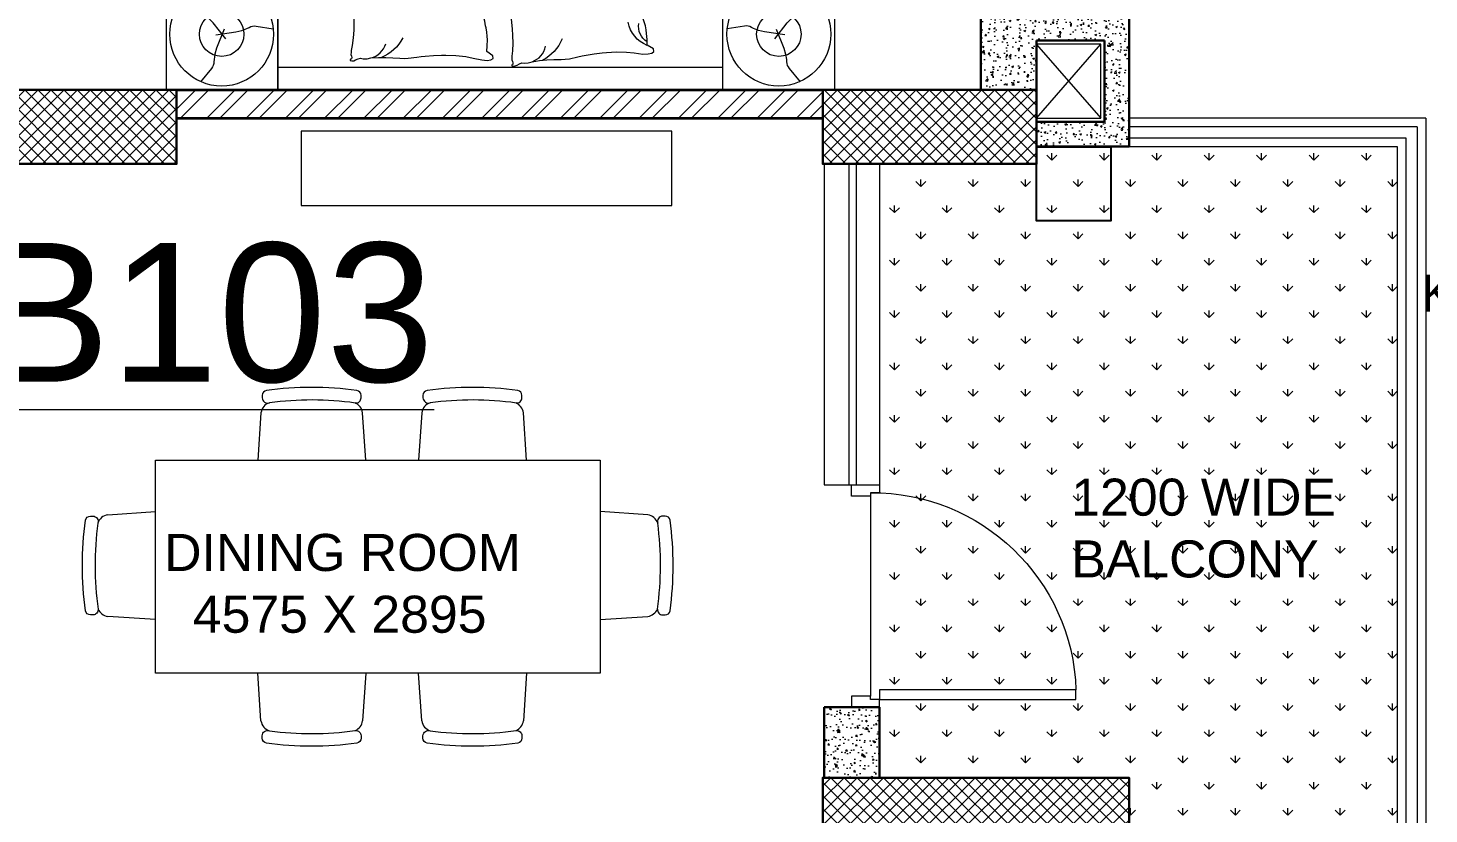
# Model space of a CAD drawing. Header units: millimetres. Extents: x 2919505 to 2966223, y -2460693 to -2283121.
# Drawn here: x 2951538 to 2957207, y -2296423 to -2293241 of the extents above; entities that cross this region are included whole.
import ezdxf
from ezdxf.enums import TextEntityAlignment as Align

# ---------------------------------------------------------------- set-up
doc = ezdxf.new("R2010")
doc.units = ezdxf.units.MM
doc.header["$LTSCALE"] = 100
doc.header["$MEASUREMENT"] = 0
doc.linetypes.add('HIDDEN', pattern=[0.375, 0.25, -0.125])
for name, color, linetype, lineweight in [('ACC BLOCK', 211, 'Continuous', 30), ('COL H', 252, 'Continuous', 5), ('door', 35, 'Continuous', 13), ('furniture', 5, 'Continuous', 18), ('MKG TEXT', 7, 'Continuous', 25), ('S-BALCONY HATCH', 34, 'Continuous', 5), ('Stairs', 2, 'Continuous', 18), ('text', 7, 'Continuous', 9), ('WALL', 1, 'Continuous', 35), ('WALL HATCH', 43, 'Continuous', 5), ('win', 150, 'Continuous', 18)]:
    doc.layers.add(name, color=color, linetype=linetype, lineweight=lineweight)
doc.layers.add('cutout', color=7, linetype='HIDDEN', lineweight=20, true_color=0x0544ff)
doc.layers.add('STR. COLUMN', color=7, linetype='Continuous', lineweight=30, true_color=0xf50000)
doc.styles.add('ARIAL', font='arial.ttf')
doc.styles.add('CENTURY-GOTHIC', font='GOTHIC.TTF', dxfattribs={"height": 150})
doc.styles.get("Standard").update_dxf_attribs({"font": 'sanss___.ttf'})

# ---------------------------------------------------------------- blocks, each defined once
blk = doc.blocks.new('col12')
at = {"layer": 'COL H', "lineweight": 5}
h = blk.add_hatch(dxfattribs=at)
h.set_pattern_fill('ANSI37', color=256, scale=300)
h.paths.add_polyline_path([(2929934.3, -2444376.1), (2929934.3, -2444146.1), (2928694.7, -2444146.1), (2928694.7, -2444376.1)])
at = {"color": 4, "ltscale": 0.1}
blk.add_lwpolyline([(2929934.3, -2444376.1), (2929934.3, -2444146.1), (2928694.7, -2444146.1), (2928694.7, -2444376.1)], close=True, dxfattribs=at)
blk = doc.blocks.new('col3')
at = {"layer": 'COL H', "lineweight": 5, "ltscale": 0.1}
h = blk.add_hatch(dxfattribs=at)
h.set_pattern_fill('ANSI37', color=256, scale=300)
h.paths.add_polyline_path([(2930168.1, -2441842.7), (2930168.1, -2442142.7), (2931033.1, -2442142.7), (2931033.1, -2441842.7)])
at = {"layer": 'STR. COLUMN', "color": 4}
blk.add_lwpolyline([(2930168.1, -2441842.7), (2930168.1, -2442142.7), (2931033.1, -2442142.7), (2931033.1, -2441842.7)], close=True, dxfattribs=at)
blk = doc.blocks.new('col-1')
at = {"layer": 'COL H', "lineweight": 5, "ltscale": 0.1}
h = blk.add_hatch(dxfattribs=at)
h.set_pattern_fill('ANSI37', color=256, scale=300)
h.paths.add_polyline_path([(2928694.7, -2448501.1), (2928694.7, -2448801.1), (2929444.7, -2448801.1), (2929444.7, -2448501.1)])
at = {"layer": 'STR. COLUMN', "color": 4}
blk.add_lwpolyline([(2928694.7, -2448501.1), (2928694.7, -2448801.1), (2929444.7, -2448801.1), (2929444.7, -2448501.1)], close=True, dxfattribs=at)
blk = doc.blocks.new('A$C4EBC2541')
at = {"layer": 'door', "linetype": 'Continuous'}
for p, q in [((33.6, 119.9), (33.6, 958.2)), ((33.6, 958.2), (74, 958.2)), ((74, 958.2), (74, 119.9)), ((74, 119.9), (33.6, 119.9))]:
    blk.add_line(p, q, dxfattribs=at)
for points in [[(48, 0), (0, 0), (0, 119.9), (33.6, 119.9), (33.6, 81.6), (48, 81.6)], [(902, 0), (949.9, 0), (949.9, 119.9), (916.3, 119.9), (916.3, 81.6), (902, 81.6)]]:
    blk.add_lwpolyline(points, close=True, dxfattribs=at)
at = {"layer": 'door', "lineweight": 9, "ltscale": 0.5}
blk.add_arc((46.7, 88.9), 869.7, 359.51318, 88.19967, dxfattribs=at)
blk = doc.blocks.new('A$C69EA10B6')
at = {"layer": 'furniture', "extrusion": (0, 0, -1)}
for p, q in [((1670.7, 900), (0, 900)), ((0, 900), (0, -900)), ((1800, -770.8), (1800, 770.8)), ((0, -900), (1670.7, -900))]:
    blk.add_line(p, q, dxfattribs=at)
at = {"layer": 'furniture', "flags": 128}
for points in [[(205.9, 1110.4), (271, 1161.1), (289.1, 1178.9), (302.6, 1196.1), (308.2, 1203.9, -0.201759), (330.3, 1222.2), (395.9, 1247.5)], [(245.3, 1117), (168.8, 1147.9), (144.4, 1154.7), (122.7, 1157.8), (113.1, 1158.7, -0.201759), (86.3, 1168.8), (31.6, 1212.9)], [(222.6, 1151.4), (234.1, 1069.7), (240.4, 1045.1), (248.5, 1024.8), (252.5, 1016, -0.201759), (257.2, 987.8), (246.4, 918.3)], [(556.6, 900), (556.6, 397.1, 0.081096), (648.1, -212.5, -0.085459), (800.5, -900)], [(556.6, 412.3, 0.147224), (770, -197.3, -0.192024), (1015.5, -900)], [(222.6, -1151.4), (234.1, -1069.7), (240.4, -1045.1), (248.5, -1024.8), (252.5, -1016, 0.201759), (257.2, -987.8), (246.4, -918.3)], [(245.3, -1117), (168.8, -1147.9), (144.4, -1154.7), (122.7, -1157.8), (113.1, -1158.7, 0.201759), (86.3, -1168.8), (31.6, -1212.9)], [(205.9, -1110.4), (271, -1161.1), (289.1, -1178.9), (302.6, -1196.1), (308.2, -1203.9, 0.201759), (330.3, -1222.2), (395.9, -1247.5)]]:
    blk.add_lwpolyline(points, format="xyb", dxfattribs=at)
for points in [[(462.5, 600.9), (457.6, 602.9), (453.6, 602.7), (437.4, 600.3), (421.1, 598.8), (373, 596), (324.9, 593.3), (294.4, 592.1), (267.8, 591.9), (241.1, 592.9), (210.3, 595.3), (179.6, 598.8), (158.4, 602.7), (150.9, 603.9), (143.3, 604), (135.9, 602.2), (130.7, 601.2), (125.5, 602.2), (123.6, 604), (123.2, 606.6), (121.2, 607), (118.6, 607.2), (117.1, 600.5), (117.1, 600.5), (117.7, 592.7), (120.6, 585.3), (125.1, 575.6), (127.2, 565), (125.5, 554.9), (125.8, 539.2), (128.7, 523.8), (130.6, 492.8), (130.6, 463.6), (129.8, 434.7), (127.9, 405.8), (127, 389.1), (127.2, 372.4), (132, 337.4), (134.1, 320.4), (136.2, 303.5), (138.1, 270.4), (139.9, 237.4), (139.4, 220.3), (138.1, 179.9), (134.1, 139.6), (127.8, 109.1), (120.5, 74.9), (118.9, 53.6), (120.5, 37.7), (126.9, 29.4), (137.3, 29.5), (137.3, 29.5), (154.2, 54.6), (178, 52.5), (202, 51.9), (217.5, 52.5), (232.9, 54.5), (250, 57.6), (258.8, 59.2), (277.4, 63.1), (287.7, 64.8), (315.1, 68), (342.7, 69.9), (351.5, 69.7), (360.3, 68.2), (461.6, 42.8), (461.6, 55.1), (459.9, 66.5), (457.1, 80.4), (453.3, 94.2), (450.7, 104.1), (449.1, 114.3), (448.4, 134.9), (450.9, 155.3), (454.5, 180.9), (454.9, 206.8), (453.7, 227.3), (452.2, 247.9), (449.8, 286.2), (448.1, 329.4), (447.1, 372.7), (446.5, 429.2), (446.4, 485.6), (447, 515.7), (448.4, 545.7), (449.5, 556.3), (451.5, 566.7), (455, 576.3), (459.9, 588.7), (461.4, 594.8)], [(439.4, -22.6), (434.4, -21.1), (430.4, -21.6), (414.5, -25.4), (398.4, -28.3), (350.7, -35.3), (303, -42.2), (272.8, -46.1), (246.2, -48.6), (219.6, -49.9), (188.7, -50.2), (157.8, -49.4), (136.4, -47.4), (128.7, -46.8), (121.2, -47.4), (114, -49.8), (108.9, -51.3), (103.6, -50.7), (101.5, -49.1), (100.9, -46.6), (98.9, -46.3), (96.3, -46.3), (95.4, -53.1), (95.4, -53.1), (96.7, -60.9), (100.2, -68), (105.5, -77.3), (108.6, -87.6), (107.8, -97.8), (109.3, -113.4), (113.6, -128.5), (118.2, -159.3), (120.8, -188.3), (122.5, -217.2), (123.1, -246.2), (123.7, -262.9), (125.3, -279.5), (133.1, -314), (136.7, -330.7), (140.3, -347.4), (145, -380.1), (149.8, -412.9), (150.7, -429.9), (152.9, -470.3), (152.5, -510.8), (148.9, -541.8), (144.5, -576.4), (144.8, -597.8), (147.8, -613.5), (154.9, -621.2), (165.3, -620.2), (165.3, -620.2), (180, -593.7), (203.8, -593.7), (227.8, -592.3), (243.2, -590.3), (258.3, -587), (275.1, -582.4), (283.7, -580), (301.9, -574.5), (312, -572), (339.1, -566.4), (366.3, -562.1), (375.2, -561.5), (384, -562.3), (487.2, -578.7), (486.1, -566.5), (483.5, -555.3), (479.4, -541.6), (474.5, -528.2), (471, -518.5), (468.5, -508.6), (466, -488.1), (466.7, -467.5), (468.1, -441.7), (466.2, -416), (463.2, -395.6), (460, -375.2), (454.2, -337.3), (448.8, -294.3), (444, -251.3), (438.4, -195.1), (433.5, -138.9), (431.4, -108.9), (430.3, -78.9), (430.4, -68.2), (431.5, -57.6), (434.1, -47.8), (437.9, -35), (438.9, -28.8)]]:
    blk.add_lwpolyline(points, close=True, dxfattribs=at)
for points in [[(448.4, 136), (440.3, 160.6), (433.9, 177.6), (425.2, 199.5), (406, 240.4), (388.7, 276.3)], [(465.9, -487), (455.7, -463.3), (447.9, -446.8), (437.2, -425.8), (414.5, -386.7), (394.2, -352.5)]]:
    blk.add_lwpolyline(points, dxfattribs=at)
at = {"layer": 'furniture'}
for centre, radius in [((224.9, 1127.2), 210), ((224.9, 1127.2), 90), ((224.9, -1127.2), 210), ((224.9, -1127.2), 90)]:
    blk.add_circle(centre, radius, dxfattribs=at)
at = {"layer": 'furniture', "extrusion": (0, 0, -1)}
for centre, radius, start, end in [((-1670.7, 770.8), 129.2, 90, 180), ((-285.4, 542.9), 166.6, 296.9135, 338.2241), ((-268.1, -95.8), 166.6, 291.9135, 333.2241), ((-297, -642.4), 127, 22.4901, 79.2392), ((-256.2, -632), 72.5, 31.6255, 99.8414), ((-1670.7, -770.8), 129.2, 180, 270)]:
    blk.add_arc(centre, radius, start, end, dxfattribs=at)
at = {"layer": 'furniture'}
for centre, start, end in [((208.5, 542.6), 193.2087, 254.2869), ((191.5, -102.9), 198.2087, 259.2869)]:
    blk.add_arc(centre, 82, start, end, dxfattribs=at)
for points in [[(0, 900), (452.3, 900), (452.3, 1352.3), (0, 1352.3)], [(89.8, 900), (0, 900), (0, -900), (89.8, -900)], [(0, -900), (452.3, -900), (452.3, -1352.3), (0, -1352.3)]]:
    blk.add_3dface(points, dxfattribs=at)

msp = doc.modelspace()

# ---------------------------------------------------------------- hatches: boundary and pattern name
at = {"layer": 'S-BALCONY HATCH'}
h = msp.add_hatch(dxfattribs=at)
h.set_pattern_fill('GRASS', color=256, scale=150, style=0)
h.set_pattern_definition([(90, (3841544.24, -1877785.68), (-106.066017, 106.066017), [28.125, -184.007034]), (45, (3841544.24, -1877785.68), (-106.066017, 106.066017), [28.125, -121.875]), (135, (3841544.24, -1877785.68), (-106.066017, -106.066017), [28.125, -121.875])])
h.paths.add_polyline_path([(2955619.2, -2293791.3), (2954984.2, -2293791.3), (2954984.2, -2294825.3), (2954984.2, -2296276.3), (2955993.8, -2296276.3), (2955993.8, -2299941.3), (2956308.8, -2299941.3), (2956308.8, -2299941.3), (2957078.8, -2299941.3), (2957078.8, -2294170.3), (2957078.8, -2294170.3), (2957078.8, -2293721.3), (2955993.8, -2293721.3), (2955990.4, -2293721.3), (2955619.2, -2293721.3)])
at = {"layer": 'WALL HATCH'}
h = msp.add_hatch(dxfattribs=at)
h.set_pattern_fill('AR-CONC', color=8, scale=10, style=0)
h.set_pattern_definition([(50, (1553.26, 147869.81), (71.7260183, -6.2752135), [7.5, -82.5]), (355, (1553.26, 147869.81), (-13.8751334, 75.2192134), [6, -66]), (100.4514445, (1559.24, 147869.29), (57.8508847, 68.9439991), [6.3740192, -70.1142112]), (46.1842, (1553.26, 147889.81), (106.724133, -16.551928), [11.25, -123.75]), (96.6356355, (1562.16, 147888.43), (93.4661946, 97.41186), [9.5610342, -105.171376]), (351.184164, (1553.26, 147889.81), (93.4661945, 97.41186), [9, -99]), (21, (1563.26, 147884.81), (59.6907052, -40.2618891), [7.5, -82.5]), (326, (1563.26, 147884.81), (24.3315332, 72.5150045), [6, -66]), (71.4514447, (1568.236, 147881.455), (84.0222377, 32.2531153), [6.374019, -70.1142112]), (37.5, (1553.261, 147869.81), (1.21598553, 33.28938538), [0, -65.2, 0, -67, 0, -66.25]), (7.5, (1553.26, 147869.81), (26.30695374, 39.4411712), [0, -38.2, 0, -63.7, 0, -25.25]), (327.5, (1530.961, 147869.81), (53.38224362, -2.25548717), [0, -25, 0, -78, 0, -103.5]), (317.5, (1520.96, 147869.81), (58.31861693, 10.01049823), [0, -32.5, 0, -51.8, 0, -73.5])])
h.paths.add_polyline_path([(2955619.2, -2293037.1), (2955394.2, -2293037.1), (2955394.2, -2293491.3), (2955619.2, -2293491.3), (2955619.2, -2293291.3), (2955893.8, -2293291.3), (2955893.8, -2293621.3), (2955619.2, -2293621.3), (2955619.2, -2293721.3), (2955993.8, -2293721.3), (2955993.8, -2293191.3), (2955619.2, -2293191.3)])
h = msp.add_hatch(dxfattribs=at)
h.set_pattern_fill('ANSI32', color=256, scale=300, style=0)
h.set_pattern_definition([(45, (1553.26, 147869.81), (-79.549513, 79.549513), []), (45, (1606.3, 147869.81), (-79.549513, 79.549513), [])])
h.paths.add_polyline_path([(2952139.2, -2293491.3), (2952139.2, -2293606.3), (2954754.2, -2293606.3), (2954754.2, -2293491.5), (2954437.4, -2293491.5), (2954437.4, -2293491.4), (2953044.5, -2293491.5), (2952694.5, -2293491.5), (2952694.5, -2293491.3)])
at = {"layer": 'WALL HATCH', "ltscale": 0.1}
h = msp.add_hatch(dxfattribs=at)
h.set_pattern_fill('AR-CONC', color=8, scale=10, angle=-90, style=0)
h.set_pattern_definition([(320, (5389420.21, 639701.32), (-6.2752135, -71.7260183), [7.5, -82.5]), (265, (5389420.21, 639701.32), (75.2192134, 13.8751334), [6, -66]), (10.4514445, (5389419.69, 639695.344), (68.9439991, -57.8508847), [6.3740192, -70.1142112]), (316.1842, (5389440.21, 639701.32), (-16.551928, -106.724133), [11.25, -123.75]), (6.6356355, (5389438.83, 639692.43), (97.41186, -93.4661946), [9.5610342, -105.171376]), (261.184164, (5389440.21, 639701.32), (97.41186, -93.4661945), [9, -99]), (291, (5389435.21, 639691.32), (-40.2618891, -59.6907052), [7.5, -82.5]), (236, (5389435.21, 639691.32), (72.5150045, -24.3315332), [6, -66]), (341.4514447, (5389431.856, 639686.35), (32.2531153, -84.0222377), [6.374019, -70.1142112]), (307.5, (5389420.212, 639701.32), (33.28938538, -1.21598553), [0, -65.2, 0, -67, 0, -66.25]), (277.5, (5389420.21, 639701.32), (39.4411712, -26.30695374), [0, -38.2, 0, -63.7, 0, -25.25]), (237.5, (5389420.212, 639723.62), (-2.25548717, -53.38224362), [0, -25, 0, -78, 0, -103.5]), (227.5, (5389420.21, 639733.62), (10.01049823, -58.31861693), [0, -32.5, 0, -51.8, 0, -73.5])])
h.paths.add_polyline_path([(2954759.2, -2295991.3), (2954759.2, -2296276.3), (2954984.2, -2296276.3), (2954984.2, -2295991.3), (2954798.1, -2295991.3)])

# ---------------------------------------------------------------- linework, layer by layer
at = {"layer": 'ACC BLOCK', "ltscale": 0.1}
for p, q in [((2955394.2, -2293037.1), (2955394.2, -2293491.3)), ((2955993.8, -2293191.3), (2955993.8, -2293721.3)), ((2955619.2, -2293291.3), (2955619.2, -2293491.3)), ((2955893.8, -2293291.3), (2955619.2, -2293291.3)), ((2955893.8, -2293291.3), (2955893.8, -2293621.3)), ((2955893.8, -2293621.3), (2955619.2, -2293621.3)), ((2955993.8, -2293721.3), (2955619.2, -2293721.3)), ((2954984.2, -2295991.3), (2954759.2, -2295991.3)), ((2954759.2, -2296276.3), (2954759.2, -2295991.3)), ((2954984.2, -2295991.3), (2954984.2, -2296276.3))]:
    msp.add_line(p, q, dxfattribs=at)
at = {"layer": 'cutout', "color": 160, "linetype": 'Continuous', "lineweight": 9, "ltscale": 0.1, "true_color": 0x0040ff}
for p, q in [((2955619.2, -2293606.3), (2955878.8, -2293306.3)), ((2955619.2, -2293308.1), (2955878.8, -2293606.3))]:
    msp.add_line(p, q, dxfattribs=at)
at = {"layer": 'cutout', "color": 160, "linetype": 'Continuous', "ltscale": 0.1, "true_color": 0x0040ff}
msp.add_lwpolyline([(2955878.8, -2293306.3), (2955619.2, -2293306.3), (2955619.2, -2293606.3), (2955878.8, -2293606.3)], close=True, dxfattribs=at)
at = {"layer": 'door'}
msp.add_line((2954947.8, -2295136.8), (2954947.8, -2295945.9), dxfattribs=at)
at = {"layer": 'furniture'}
for p, q in [((2952481, -2294798.7), (2952467.7, -2294991.2)), ((2952904.6, -2294991.2), (2952892.1, -2294798.6)), ((2953131.7, -2294798.7), (2953118.4, -2294991.2)), ((2953555.2, -2294991.2), (2953542.7, -2294798.6)), ((2951861.1, -2295212.1, 0), (2952053.6, -2295198.8, 0)), ((2954046.1, -2295212.1), (2953853.6, -2295198.8)), ((2952053.6, -2295635.6, 0), (2951861, -2295623.1, 0)), ((2953853.6, -2295635.6), (2954046.2, -2295623.1)), ((2952481, -2296046.2), (2952467.7, -2295853.7)), ((2952904.6, -2295853.7), (2952892.1, -2296046.4)), ((2953131.7, -2296046.2), (2953118.4, -2295853.7)), ((2953555.2, -2295853.7), (2953542.7, -2296046.4))]:
    msp.add_line(p, q, dxfattribs=at)
msp.add_lwpolyline([(2954143.7, -2293959.5), (2954143.7, -2293659.5), (2952643.7, -2293659.5), (2952643.7, -2293959.5)], close=True, dxfattribs=at)
at = {"layer": 'furniture', "elevation": 0}
for points in [[(2952862.4, -2294759.4, 0.431626), (2952886.1, -2294738.6), (2952886.1, -2294728.5, 0.368177), (2952869.3, -2294708.7, 0.069082), (2952502.7, -2294708.7, 0.368177), (2952485.8, -2294728.5), (2952485.8, -2294738.6, 0.497842), (2952515, -2294758.6)], [(2953513, -2294759.4, 0.431626), (2953536.7, -2294738.6), (2953536.7, -2294728.5, 0.368177), (2953519.9, -2294708.7, 0.069082), (2953153.3, -2294708.7, 0.368177), (2953136.5, -2294728.5), (2953136.5, -2294738.6, 0.497842), (2953165.6, -2294758.6)], [(2951821.8, -2295593.4, -0.431626), (2951801, -2295617.1), (2951790.8, -2295617.1, -0.368177), (2951771.1, -2295600.3, -0.069082), (2951771.1, -2295233.7, -0.368177), (2951790.8, -2295216.9), (2951801, -2295216.9, -0.497842), (2951821, -2295246)], [(2954085.4, -2295593.4, 0.431626), (2954106.2, -2295617.1), (2954116.4, -2295617.1, 0.368177), (2954136.1, -2295600.3, 0.069082), (2954136.1, -2295233.7, 0.368177), (2954116.4, -2295216.9), (2954106.2, -2295216.9, 0.497842), (2954086.2, -2295246)], [(2952862.4, -2296085.5, -0.431626), (2952886.1, -2296106.3), (2952886.1, -2296116.5, -0.368177), (2952869.3, -2296136.2, -0.069082), (2952502.7, -2296136.2, -0.368177), (2952485.8, -2296116.5), (2952485.8, -2296106.3, -0.497842), (2952515, -2296086.3)], [(2953513, -2296085.5, -0.431626), (2953536.7, -2296106.3), (2953536.7, -2296116.5, -0.368177), (2953519.9, -2296136.2, -0.069082), (2953153.3, -2296136.2, -0.368177), (2953136.5, -2296116.5), (2953136.5, -2296106.3, -0.497842), (2953165.6, -2296086.3)]]:
    msp.add_lwpolyline(points, format="xyb", dxfattribs=at)
at = {"layer": 'furniture'}
for centre, radius, start, end in [((2952529.4, -2294805.2, 0), 48.8, 107.1218, 172.3475), ((2952686, -2296026.6, 0), 1279.4, 82.0732, 97.6779), ((2952842.2, -2294805.5, 0), 50.4, 7.9247, 66.3552), ((2953180, -2294805.2, 0), 48.8, 107.1218, 172.3475), ((2953336.6, -2296026.6, 0), 1279.4, 82.0732, 97.6779), ((2953492.8, -2294805.5, 0), 50.4, 7.9247, 66.3552), ((2951867.6, -2295260.4, 0), 48.8, 97.6525, 162.8782), ((2954039.6, -2295260.4, 0), 48.8, 17.1218, 82.3475), ((2953089, -2295417, 0), 1279.4, 172.3221, 187.9268), ((2952818.2, -2295417, 0), 1279.4, 352.0732, 7.6779), ((2951867.9, -2295573.2, 0), 50.4, 203.6448, 262.0753), ((2954039.3, -2295573.2, 0), 50.4, 277.9247, 336.3552), ((2952529.4, -2296039.7, 0), 48.8, 187.6525, 252.8782), ((2952686, -2294818.4, 0), 1279.4, 262.3221, 277.9268), ((2952842.2, -2296039.4, 0), 50.4, 293.6448, 352.0753), ((2953180, -2296039.7, 0), 48.8, 187.6525, 252.8782), ((2953336.6, -2294818.4, 0), 1279.4, 262.3221, 277.9268), ((2953492.8, -2296039.4, 0), 50.4, 293.6448, 352.0753)]:
    msp.add_arc(centre, radius, start, end, dxfattribs=at)
msp.add_3dface([(2953853.6, -2295853.7, 0), (2952053.6, -2295853.7, 0), (2952053.6, -2294991.2, 0), (2953853.6, -2294991.2, 0)], dxfattribs=at)
at = {"layer": 'MKG TEXT', "ltscale": 0.1}
msp.add_lwpolyline([(2955919.2, -2293722.1), (2955919.2, -2294022.1), (2955619.2, -2294022.1), (2955619.2, -2293722.1)], close=True, dxfattribs=at)
at = {"layer": 'Stairs'}
for p, q in [((2957193.8, -2293606.3), (2955993.8, -2293606.3)), ((2957158.8, -2293641.3), (2955993.8, -2293641.3)), ((2957158.8, -2293641.3), (2957158.8, -2300021.3)), ((2957193.8, -2293606.3), (2957193.8, -2300056.3)), ((2955993.8, -2293686.3), (2957113.8, -2293686.3)), ((2957113.8, -2293686.3), (2957113.8, -2299976.3)), ((2955979.2, -2293721.3), (2957078.8, -2293721.3)), ((2957078.8, -2293721.3), (2957078.8, -2299941.3))]:
    msp.add_line(p, q, dxfattribs=at)
at = {"layer": 'WALL'}
for p, q in [((2952139.2, -2293491.3), (2954754.2, -2293491.3)), ((2952139.2, -2293606.3), (2954754.2, -2293606.3))]:
    msp.add_line(p, q, dxfattribs=at)
at = {"layer": 'win'}
for p, q in [((2954759.2, -2293791.3), (2954759.2, -2295091.1)), ((2954859.2, -2293791.3), (2954859.2, -2295091.1)), ((2954889.2, -2293791.3), (2954889.2, -2295091.1)), ((2954984.2, -2293791.3), (2954984.2, -2295091.1)), ((2954759.2, -2295091.1), (2954984.2, -2295091.1))]:
    msp.add_line(p, q, dxfattribs=at)

# ---------------------------------------------------------------- block references
at = {"layer": 'door', "xscale": -0.947670386172831, "yscale": 0.9476703712716698, "zscale": 0.9476703553142716, "rotation": 270}
msp.add_blockref('A$C4EBC2541', (2954870.5, -2295991.3), dxfattribs=at)
at = {"layer": 'furniture', "ltscale": 0.1, "rotation": 90}
msp.add_blockref('A$C69EA10B6', (2953449.2, -2293491.3), dxfattribs=at)
at = {"layer": 'STR. COLUMN', "xscale": -1}
for name, p in [('col-1', (5880833.9, 155009.8)), ('col3', (5885787.3, 148351.4))]:
    msp.add_blockref(name, p, dxfattribs=at)
at = {"layer": 'STR. COLUMN'}
msp.add_blockref('col12', (26059.5, 147869.8), dxfattribs=at)

# ---------------------------------------------------------------- texts
at = {"layer": 'text', "lineweight": 9, "style": 'CENTURY-GOTHIC'}
msp.add_text('KHURRA', height=150, dxfattribs=at).set_placement((2957598.8, -2294315.4, 0.1), align=Align.MIDDLE)
at = {"layer": 'text', "color": 1, "ltscale": 1000, "insert": (2951346.7, -2294111.1, 0), "char_height": 496.466, "width": 15426.559, "attachment_point": 1, "style": 'ARIAL'}
msp.add_mtext('{\\H1.133x;\\LB103}', dxfattribs=at)
at = {"layer": 'text', "ltscale": 10, "char_height": 150, "attachment_point": 1}
for s, insert, width in [('1200 WIDE BALCONY', (2955759.3, -2295065.5), 1655.522), ('\\pi186.83;DINING ROOM\\P\\pi302.78;4575 X 2895', (2951902.4, -2295289.4), 1758.024)]:
    msp.add_mtext(s, dxfattribs=dict(at, insert=insert, width=width))

doc.saveas('drawing.dxf')
